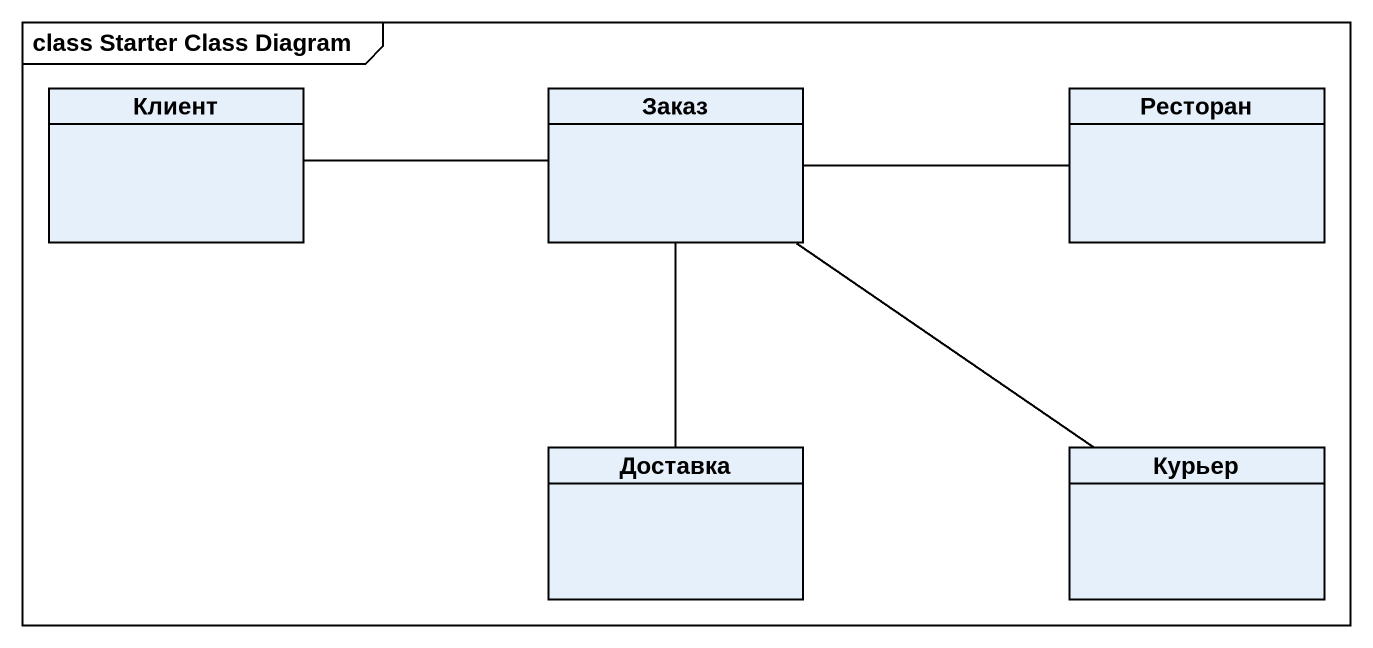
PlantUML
@startuml
mainframe class Starter Class Diagram
hide circle
hide empty members
class Клиент
class Заказ
class Ресторан
class Доставка
class Курьер
Заказ -left- Клиент
Заказ -right- Ресторан
Заказ -- Курьер
Доставка -up- Заказ
@enduml
